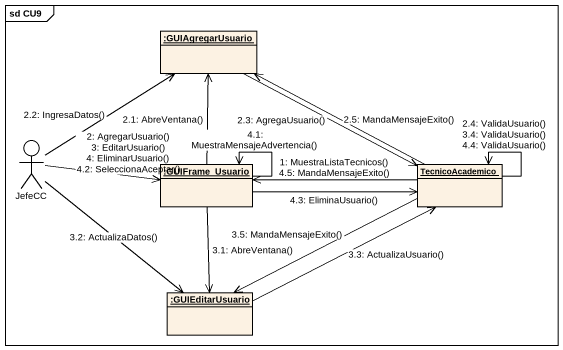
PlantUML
@startuml
mainframe sd CU9
allowmixing
hide circle
hide empty members
object ":GUIAgregarUsuario" as GUIAgregarUsuario
actor JefeCC
object ":GUIFrame_Usuario" as GUIFrame_Usuario
object TecnicoAcademico
object ":GUIEditarUsuario" as GUIEditarUsuario
TecnicoAcademico -left-> GUIFrame_Usuario : 1: MuestraListaTecnicos()\n4.5: MandaMensajeExito()
JefeCC -right-> GUIFrame_Usuario : 2: AgregarUsuario()\n3: EditarUsuario()\n4: EliminarUsuario()\n4.2: SeleccionaAceptar()
GUIFrame_Usuario -up-> GUIAgregarUsuario : 2.1: AbreVentana()
JefeCC -up-> GUIAgregarUsuario : 2.2: IngresaDatos()
GUIAgregarUsuario -right-> TecnicoAcademico : 2.3: AgregaUsuario()
TecnicoAcademico --> TecnicoAcademico : 2.4: ValidaUsuario()\n3.4: ValidaUsuario()\n4.4: ValidaUsuario()
TecnicoAcademico -left-> GUIAgregarUsuario : 2.5: MandaMensajeExito()
GUIFrame_Usuario --> GUIEditarUsuario : 3.1: AbreVentana()
JefeCC --> GUIEditarUsuario : 3.2: ActualizaDatos()
GUIEditarUsuario -right-> TecnicoAcademico : 3.3: ActualizaUsuario()
TecnicoAcademico -left-> GUIEditarUsuario : 3.5: MandaMensajeExito()
GUIFrame_Usuario --> GUIFrame_Usuario : 4.1: MuestraMensajeAdvertencia()
GUIFrame_Usuario -right-> TecnicoAcademico : 4.3: EliminaUsuario()
@enduml
